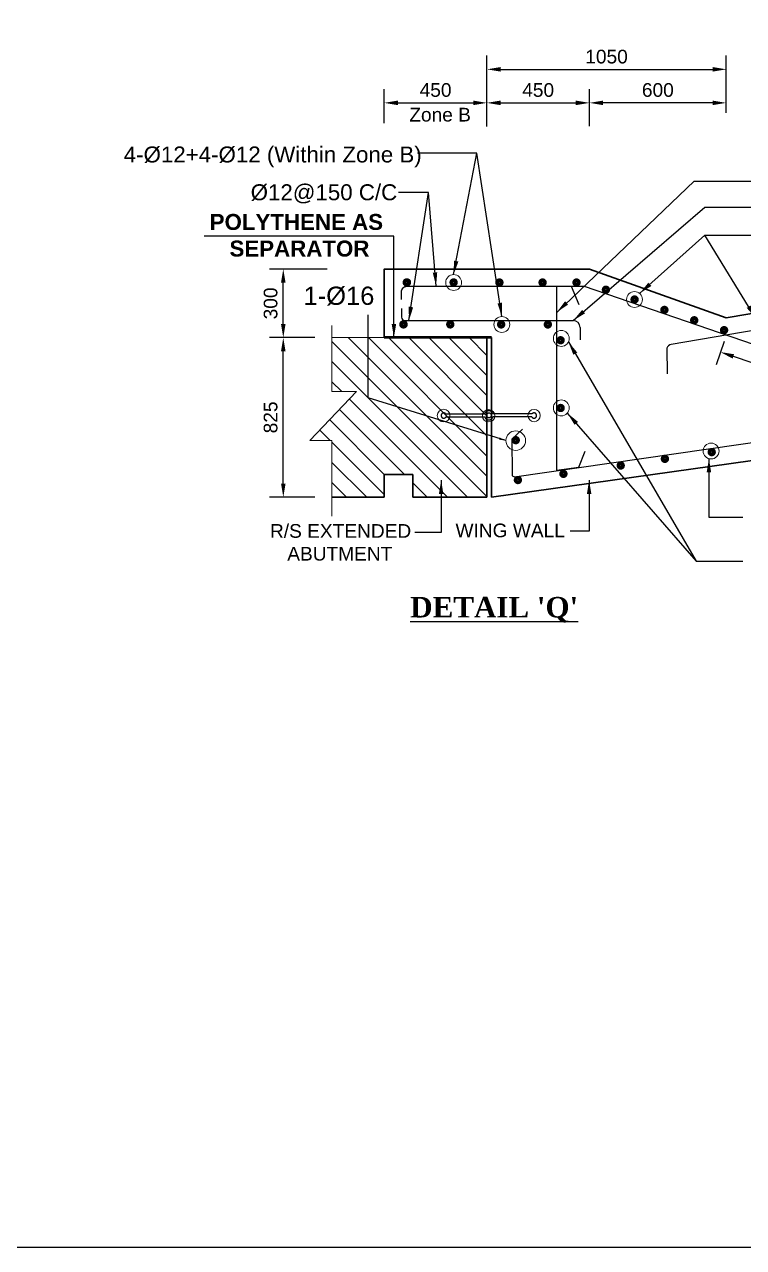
# Model space of a CAD drawing. Extents: x -358915 to 1258323, y -1667244 to -305611.
# Drawn here: x 734374 to 740683, y -1489454 to -1478726 of the extents above; entities that cross this region are included whole.
import ezdxf

# ---------------------------------------------------------------- set-up
doc = ezdxf.new("R2010")
doc.units = 0
doc.header["$LTSCALE"] = 300
doc.header["$MEASUREMENT"] = 0
doc.linetypes.add('ACAD_ISO03W100', pattern=[30, 12, -18])
doc.linetypes.add('DASHED2', pattern=[9.525, 6.35, -3.175])
doc.layers.get('0').update_dxf_attribs({"linetype": 'CONTINUOUS'})
doc.layers.get('DEFPOINTS').update_dxf_attribs({"linetype": 'CONTINUOUS'})
for name, color, linetype, lineweight in [('Dim', 7, 'CONTINUOUS', 9), ('Dimension', 8, 'CONTINUOUS', 18), ('ROD', 1, 'CONTINUOUS', 30)]:
    doc.layers.add(name, color=color, linetype=linetype, lineweight=lineweight)
for name, color, linetype in [('DOTTED', 240, 'DASHED2'), ('LINE', 7, 'CONTINUOUS'), ('REINF.', 1, 'CONTINUOUS'), ('TXT', 7, 'CONTINUOUS')]:
    doc.layers.add(name, color=color, linetype=linetype)
doc.styles.add('Arial', font='arial.ttf')
doc.styles.add('DIM', font='isocp3.shx')
doc.dimstyles.new('dim_60', dxfattribs={"dimtxt": 120, "dimasz": 120, "dimexe": 60, "dimexo": 60, "dimgap": 50, "dimtad": 1, "dimdec": 0, "dimzin": 0, "dimdsep": 46, "dimtxsty": 'DIM', "dimcen": 0.09, "dimclrd": 5, "dimclre": 5, "dimclrt": 7, "dimadec": 0, "dimazin": 0, "dimtfac": 1, "dimtdec": 0, "dimtmove": 0, "dimatfit": 3, "dimfxl": 1, "dimtolj": 1, "dimtzin": 0, "dimarcsym": 0})

# ---------------------------------------------------------------- blocks, each defined once
blk = doc.blocks.new('*D985')
at = {"layer": 'DEFPOINTS', "color": 0, "ltscale": 500, "transparency": 16777216}
for p in [(736645, -1481473), (736981, -1481473), (736981, -1482873)]:
    blk.add_point(p, dxfattribs=at)
at = {"layer": 'Dim', "color": 5, "lineweight": -2, "ltscale": 500, "transparency": 16777216}
for p, q in [((736921, -1481473), (736525, -1481473)), ((736645, -1482753), (736645, -1481593)), ((736921, -1482873), (736525, -1482873))]:
    blk.add_line(p, q, dxfattribs=at)
at = {"layer": 'Dim', "color": 5, "ltscale": 500, "transparency": 16777216}
for points in [[(736625, -1481593), (736665, -1481593), (736645, -1481473)], [(736625, -1482753), (736665, -1482753), (736645, -1482873)]]:
    blk.add_solid(points, dxfattribs=at)
at = {"layer": 'Dim', "color": 7, "ltscale": 500, "transparency": 16777216, "insert": (736534, -1482173), "char_height": 120, "attachment_point": 5, "rotation": 90, "style": 'Arial'}
blk.add_mtext('\\A1;825', dxfattribs=at)
blk = doc.blocks.new('*D986')
at = {"layer": 'DEFPOINTS', "color": 0, "ltscale": 500, "transparency": 16777216}
for p in [(736645, -1480872), (737091, -1480872), (736981, -1481473)]:
    blk.add_point(p, dxfattribs=at)
at = {"layer": 'Dim', "color": 5, "lineweight": -2, "ltscale": 500, "transparency": 16777216}
for p, q in [((737031, -1480872), (736525, -1480872)), ((736645, -1481353), (736645, -1480992)), ((736921, -1481473), (736525, -1481473))]:
    blk.add_line(p, q, dxfattribs=at)
at = {"layer": 'Dim', "color": 5, "ltscale": 500, "transparency": 16777216}
for points in [[(736625, -1480992), (736665, -1480992), (736645, -1480872)], [(736625, -1481353), (736665, -1481353), (736645, -1481473)]]:
    blk.add_solid(points, dxfattribs=at)
at = {"layer": 'Dim', "color": 7, "ltscale": 500, "transparency": 16777216, "insert": (736534, -1481173), "char_height": 120, "attachment_point": 5, "rotation": 90, "style": 'Arial'}
blk.add_mtext('\\A1;300', dxfattribs=at)
blk = doc.blocks.new('*D987')
at = {"layer": 'DEFPOINTS', "color": 0, "ltscale": 500, "transparency": 16777216}
for p in [(738431, -1479414), (737531, -1479652), (738431, -1479680)]:
    blk.add_point(p, dxfattribs=at)
at = {"layer": 'Dim', "color": 5, "lineweight": -2, "ltscale": 500, "transparency": 16777216}
for p, q in [((737531, -1479592), (737531, -1479294)), ((738431, -1479620), (738431, -1479294)), ((737651, -1479414), (738311, -1479414))]:
    blk.add_line(p, q, dxfattribs=at)
at = {"layer": 'Dim', "color": 5, "ltscale": 500, "transparency": 16777216}
for points in [[(737651, -1479394), (737651, -1479434), (737531, -1479414)], [(738311, -1479394), (738311, -1479434), (738431, -1479414)]]:
    blk.add_solid(points, dxfattribs=at)
at = {"layer": 'Dim', "color": 7, "ltscale": 500, "transparency": 16777216, "insert": (737981, -1479302), "char_height": 120, "attachment_point": 5, "style": 'Arial'}
blk.add_mtext('\\A1;450', dxfattribs=at)
blk = doc.blocks.new('*D988')
at = {"layer": 'DEFPOINTS', "color": 0, "ltscale": 500, "transparency": 16777216}
for p in [(739331, -1479414), (738431, -1479680), (739331, -1479678)]:
    blk.add_point(p, dxfattribs=at)
at = {"layer": 'Dim', "color": 5, "lineweight": -2, "ltscale": 500, "transparency": 16777216}
for p, q in [((738431, -1479620), (738431, -1479294)), ((739331, -1479618), (739331, -1479294)), ((738551, -1479414), (739211, -1479414))]:
    blk.add_line(p, q, dxfattribs=at)
at = {"layer": 'Dim', "color": 5, "ltscale": 500, "transparency": 16777216}
for points in [[(738551, -1479394), (738551, -1479434), (738431, -1479414)], [(739211, -1479394), (739211, -1479434), (739331, -1479414)]]:
    blk.add_solid(points, dxfattribs=at)
at = {"layer": 'Dim', "color": 7, "ltscale": 500, "transparency": 16777216, "insert": (738881, -1479302), "char_height": 120, "attachment_point": 5, "style": 'Arial'}
blk.add_mtext('\\A1;450', dxfattribs=at)
blk = doc.blocks.new('*D989')
at = {"layer": 'DEFPOINTS', "color": 0, "ltscale": 500, "transparency": 16777216}
for p in [(739331, -1479414), (740531, -1479561), (739331, -1479678)]:
    blk.add_point(p, dxfattribs=at)
at = {"layer": 'Dim', "color": 5, "lineweight": -2, "ltscale": 500, "transparency": 16777216}
for p, q in [((739331, -1479618), (739331, -1479294)), ((740531, -1479501), (740531, -1479294)), ((740411, -1479414), (739451, -1479414))]:
    blk.add_line(p, q, dxfattribs=at)
at = {"layer": 'Dim', "color": 5, "ltscale": 500, "transparency": 16777216}
for points in [[(739451, -1479394), (739451, -1479434), (739331, -1479414)], [(740411, -1479394), (740411, -1479434), (740531, -1479414)]]:
    blk.add_solid(points, dxfattribs=at)
at = {"layer": 'Dim', "color": 7, "ltscale": 500, "transparency": 16777216, "insert": (739931, -1479302), "char_height": 120, "attachment_point": 5, "style": 'Arial'}
blk.add_mtext('\\A1;600', dxfattribs=at)
blk = doc.blocks.new('*D990')
at = {"layer": 'DEFPOINTS', "color": 0, "ltscale": 500, "transparency": 16777216}
for p in [(740531, -1481451), (740480, -1481600), (741288, -1481710)]:
    blk.add_point(p, dxfattribs=at)
at = {"layer": 'Dim', "color": 5, "lineweight": -2, "ltscale": 500, "transparency": 16777216}
for p, q in [((740512, -1481508), (740442, -1481713)), ((741124, -1481820), (740594, -1481638)), ((741269, -1481767), (741198, -1481972))]:
    blk.add_line(p, q, dxfattribs=at)
at = {"layer": 'Dim', "color": 5, "ltscale": 500, "transparency": 16777216}
for points in [[(740600, -1481619), (740587, -1481657), (740480, -1481600)], [(741130, -1481801), (741117, -1481839), (741237, -1481859)]]:
    blk.add_solid(points, dxfattribs=at)
at = {"layer": 'Dim', "color": 7, "ltscale": 500, "transparency": 16777216, "insert": (740895, -1481624), "char_height": 120, "attachment_point": 5, "rotation": 341.0954, "style": 'Arial'}
blk.add_mtext('\\A1;500', dxfattribs=at)
blk = doc.blocks.new('*D992')
at = {"layer": 'DEFPOINTS', "color": 0, "ltscale": 500, "transparency": 16777216}
for p in [(740531, -1479120), (738431, -1479407), (740531, -1479407)]:
    blk.add_point(p, dxfattribs=at)
at = {"layer": 'Dim', "color": 5, "lineweight": -2, "ltscale": 500, "transparency": 16777216}
for p, q in [((738431, -1479347), (738431, -1479000)), ((740531, -1479347), (740531, -1479000)), ((738551, -1479120), (740411, -1479120))]:
    blk.add_line(p, q, dxfattribs=at)
at = {"layer": 'Dim', "color": 5, "ltscale": 500, "transparency": 16777216}
for points in [[(738551, -1479100), (738551, -1479140), (738431, -1479120)], [(740411, -1479100), (740411, -1479140), (740531, -1479120)]]:
    blk.add_solid(points, dxfattribs=at)
at = {"layer": 'Dim', "color": 7, "ltscale": 500, "transparency": 16777216, "insert": (739481, -1479009), "char_height": 120, "attachment_point": 5, "style": 'Arial'}
blk.add_mtext('\\A1;1050', dxfattribs=at)

msp = doc.modelspace()

# ---------------------------------------------------------------- hatches: boundary and pattern name
at = {"layer": 'Dim', "ltscale": 50}
h = msp.add_hatch(dxfattribs=at)
h.set_pattern_fill('ANSI31', color=8, scale=1000)
h.set_pattern_definition([(135, (6437268.08, -19772.36), (88.3883476, 88.3883476), [])])
h.paths.add_polyline_path([(737071.9, -1482873.1), (737071.3, -1482375.7), (736878.5, -1482375.7), (737288.7, -1481946.4), (737071.9, -1481946.4), (737071.9, -1481473.1), (738431, -1481473.1), (738431, -1482873.1), (737781, -1482873.1), (737781, -1482673.1), (737531, -1482673.1), (737531, -1482873.1)])

# ---------------------------------------------------------------- linework, layer by layer
at = {"color": 1, "lineweight": 15}
for centre, radius in [((738051.4, -1482156.9), 55.7), ((738447, -1482158.6), 54.3), ((738844.9, -1482156.9), 54.3)]:
    msp.add_circle(centre, radius, dxfattribs=at)
at = {"layer": 'Dim', "ltscale": 50}
msp.add_lwpolyline([(737071.9, -1481365.7), (737071.9, -1481946.4), (737288.7, -1481946.4), (736878.5, -1482375.7), (737071.3, -1482375.7), (737072.1, -1483039.5)], dxfattribs=at)
at = {"layer": 'Dim', "color": 13, "lineweight": 50, "ltscale": 50}
msp.add_lwpolyline([(738471, -1481473.1), (737531.3, -1481473.1)], dxfattribs=at)
at = {"layer": 'Dim', "ltscale": 50}
for centre, radius in [((738139.2, -1480989.3), 69.5), ((739726.7, -1481138.9), 69.5), ((738562, -1481357.8), 69.5), ((739083.7, -1481480.2), 69.5), ((739083.7, -1482089.7), 69.5), ((738684.3, -1482376.6), 85.9), ((740398.1, -1482468.2), 69.5)]:
    msp.add_circle(centre, radius, dxfattribs=at)
at = {"layer": 'Dimension', "color": 0, "lineweight": 30, "ltscale": 2}
for p, q in [((740531.2, -1481298.9), (741486.7, -1481136.1)), ((738431, -1481473.1), (738431, -1482873.1)), ((738431, -1481656.9), (738431, -1482873.1)), ((738471, -1482873.1), (741708.5, -1482417.7)), ((737531, -1482673.1), (737531, -1482873.1)), ((737781, -1482673.1), (737531, -1482673.1)), ((737781, -1482673.1), (737781, -1482873.1)), ((737531, -1482873.1), (737071.9, -1482873.1)), ((738431, -1482873.1), (737781, -1482873.1))]:
    msp.add_line(p, q, dxfattribs=at)
for points in [[(737531.3, -1481470.4), (737531.3, -1480872.4), (739331.2, -1480872.4), (740531.2, -1481298.9)], [(738471, -1481473.1), (738471, -1481473.1), (738471, -1482873.1)]]:
    msp.add_lwpolyline(points, dxfattribs=at)
at = {"layer": 'DOTTED', "color": 7}
for p, q in [((738069.1, -1482141, 0), (738095.1, -1482141, 0)), ((738094.9, -1482141, 0), (738412.2, -1482141)), ((738802.4, -1482141, 0), (738484.6, -1482141)), ((738828.1, -1482141, 0), (738802.1, -1482141, 0)), ((738071.9, -1482168.8, 0), (738412.2, -1482168.8)), ((738825.3, -1482168.8, 0), (738484.6, -1482168.8))]:
    msp.add_line(p, q, dxfattribs=at)
at = {"layer": 'DOTTED', "color": 0, "linetype": 'ACAD_ISO03W100', "lineweight": 20, "ltscale": 100}
msp.add_lwpolyline([(737071.9, -1481473.1), (738471, -1481473.1)], dxfattribs=at)
at = {"layer": 'DOTTED', "color": 7}
msp.add_circle((738448.4, -1482154.9), 21.6, dxfattribs=at)
for centre, radius, start, end in [((738052.6, -1482156.7, 0), 22.8, 43.48746, 327.84316), ((738448.4, -1482153), 38.1, 18.39905, 161.60095), ((738844.6, -1482156.7, 0), 22.8, 212.15684, 136.51254), ((738448.4, -1482156.8), 38.1, 198.39905, 341.60095)]:
    msp.add_arc(centre, radius, start, end, dxfattribs=at)
at = {"layer": 'LINE'}
msp.add_lwpolyline([(755693.4, -1489454.2), (726841.1, -1489454.2), (726841.1, -1469051.5), (755693.4, -1469051.5)], close=True, dxfattribs=at)
at = {"layer": 'REINF.'}
for p, q in [((737681.3, -1481218.6), (737681.3, -1481293.1)), ((741511.9, -1481283.9), (740047.8, -1481533.5)), ((737711.3, -1481323.1), (739188.8, -1481323.1)), ((739248.8, -1481383.1), (739248.8, -1481492.1)), ((740009.4, -1481565.2), (740013.2, -1481790.5)), ((738674.8, -1482693), (741680.4, -1482258.9)), ((738649.8, -1482362.9), (738651.9, -1482673.3))]:
    msp.add_line(p, q, dxfattribs=at)
msp.add_lwpolyline([(737681.3, -1481137.7), (737681.3, -1481072.4, -0.4142136), (737731.3, -1481022.4), (739284.3, -1481022.4), (741270.6, -1481702.6, 0.1945188), (741307.1, -1481710.9), (741483.2, -1481682.1)], format="xyb", dxfattribs=at)
for points in [[(739234.2, -1482612.2), (739043.5, -1482639.7), (739043.5, -1481022.4), (739169.5, -1481022.4), (739237.7, -1481182.7)], [(738743.8, -1482274.9), (738649.8, -1482362.9)], [(739290.2, -1482472.6), (739234.2, -1482612.2)]]:
    msp.add_lwpolyline(points, dxfattribs=at)
for centre, radius, start, end in [((737711.3, -1481293.1), 30, 180, 270), ((739188.8, -1481383.1), 60, 0, 90), ((740056.2, -1481582.8), 50, 99.6732, 159.40193), ((738671.9, -1482673.2), 20, 180.38777, 278.21836)]:
    msp.add_arc(centre, radius, start, end, dxfattribs=at)
at = {"layer": 'ROD', "const_width": 39.3}
for points in [[(737711.7, -1480983.5, 1), (737743.7, -1480994.5, 1)], [(737714.3, -1480983.2, 1), (737746.2, -1480994.3, 1)], [(738123.2, -1480983.7, 1), (738155.2, -1480994.8, 1)], [(738525.1, -1480984, 1), (738557, -1480995, 1)], [(738904, -1480984.3, 1), (738936, -1480995.3, 1)], [(739201.5, -1480984.5, 1), (739233.4, -1480995.5, 1)], [(739459.5, -1481047.4, 1), (739491.4, -1481058.5, 1)], [(739710.7, -1481133.4, 1), (739742.7, -1481144.4, 1)], [(739972.5, -1481224.5, 1), (740004.4, -1481235.5, 1)], [(740234.2, -1481315.6, 1), (740266.2, -1481326.7, 1)], [(737682.4, -1481351.6, 1), (737714.4, -1481362.6, 1)], [(737716.9, -1481351.8, -1), (737685, -1481362.8, -1)], [(738094, -1481351.8, 1), (738125.9, -1481362.8, 1)], [(738540.5, -1481352.1, 1), (738572.5, -1481363.1, 1)], [(738950.1, -1481352.3, 1), (738982, -1481363.3, 1)], [(740496, -1481402.1, 1), (740527.9, -1481413.1, 1)], [(739062.2, -1481490.7, 1), (739094.2, -1481501.7, 1)], [(739062.2, -1482084.9, 1), (739094.2, -1482095.9, 1)], [(738667.4, -1482373, 1), (738701.2, -1482372.5, 1)], [(740387.6, -1482471.9, 1), (740419.5, -1482482.9, 1)], [(739589.3, -1482589.6, 1), (739621.2, -1482600.6, 1)], [(739977.1, -1482530.9, 1), (740009, -1482541.9, 1)], [(738687.4, -1482716.7, 1), (738719.3, -1482727.8, 1)], [(739086.5, -1482662.6, 1), (739118.5, -1482673.6, 1)]]:
    msp.add_lwpolyline(points, format="xyb", close=True, dxfattribs=at)

# ---------------------------------------------------------------- texts
at = {"layer": 'TXT', "color": 0, "attachment_point": 4, "style": 'Arial'}
for s, insert, char_height, width in [('Zone B', (737750.5, -1479518.4), 120, 1538.547), ('\\pxqc;{\\fArial|b1|i0|c0|p34;\\C6;POLYTHENE AS\\P SEPARATOR }', (734970.8, -1480576.2), 140, 3577.842), ('\\pi629.9;R/S EXTENDED \\P\\pi781.4;ABUTMENT', (735898.5, -1483269.7), 120, 2481.421), ('WING WALL', (738155.9, -1483165), 120, 1538.547)]:
    msp.add_mtext(s, dxfattribs=dict(at, insert=insert, char_height=char_height, width=width))
at = {"layer": 'TXT', "color": 0, "style": 'Arial'}
for s, insert, char_height, attachment_point in [('4-%%C12+4-%%C12 (Within Zone B)', (735245.4, -1479887.9), 140, 4), ('%%C12@150 C/C', (736358.9, -1480212.3), 140, 4), ('1-%%C16 ', (737443.9, -1481108.9), 160, 6)]:
    msp.add_mtext(s, dxfattribs=dict(at, insert=insert, char_height=char_height, attachment_point=attachment_point))
at = {"layer": 'TXT', "color": 0, "insert": (738495.6, -1483860.1), "char_height": 64, "width": 1815.58, "attachment_point": 5}
msp.add_mtext("{\\fTimes New Roman|b1|i0|c0|p18;\\H2.813x;\\L\\C6;DETAIL 'Q'}", dxfattribs=at)

# ---------------------------------------------------------------- dimensions: what is measured, and where the dimension line sits
at = {"layer": 'Dim', "ltscale": 500}
for base, p1, p2, angle, text, picture, middle in [((740531.2, -1479120.4), (738431.3, -1479407.3), (740531.2, -1479407.3), 180, '1050', '*D992', (739481.2, -1479009.2)), ((738431.3, -1479413.6), (737531.3, -1479652.2), (738431.3, -1479679.6), 180, '450', '*D987', (737981.3, -1479302.3)), ((739331.2, -1479413.6), (738431.3, -1479679.6), (739331.2, -1479678.4), 180, '450', '*D988', (738881.2, -1479302.3)), ((739331.2, -1479413.6), (740531.2, -1479561.4), (739331.2, -1479678.4), 0, '600', '*D989', (739931.2, -1479302.3)), ((736645.1, -1480872.4), (736981.3, -1481473.1), (737091.4, -1480872.4), 90, '300', '*D986', (736533.8, -1481172.7)), ((740480.4, -1481599.5), (741288.1, -1481710.3), (740531.2, -1481451.1), 161.09538, '500', '*D990', (740894.9, -1481623.9))]:
    dim = msp.add_linear_dim(base=base, p1=p1, p2=p2, angle=angle, text=text, dimstyle='dim_60', override={"dimexe": 120, "dimtxsty": 'Arial', "dimfxl": 120}, dxfattribs=at)
    dim.commit()
    dim.dimension.update_dxf_attribs({"geometry": picture, "text_midpoint": middle})
dim = msp.add_linear_dim(base=(736645.1, -1481473.1), p1=(736981.1, -1482873.1), p2=(736981.3, -1481473.1), angle=90, text='825', dimstyle='dim_60', override={"dimexe": 120, "dimtxsty": 'Arial', "dimfxl": 120}, dxfattribs=at)
dim.commit()
dim.dimension.update_dxf_attribs({"geometry": '*D985', "text_midpoint": (736645.1, -1482173.1), "dimtype": 160})

# ---------------------------------------------------------------- leaders
msp.add_leader([(738598.4, -1482376.6), (737391, -1482002.7), (737391, -1481273.5)], dimstyle='dim_60', override={"dimasz": 60}, dxfattribs=at)
at = {"layer": 'LINE'}
for points in [[(738139.2, -1480919.8), (738344, -1479855.8), (737822.5, -1479855.8)], [(738562, -1481288.4), (738344, -1479855.8), (737822.5, -1479855.8)], [(739043.5, -1481251.4), (740250.8, -1480101.5), (740987.1, -1480101.5)], [(737985.7, -1481022.4), (737917.6, -1480200.5), (737656.8, -1480200.5)], [(737747.1, -1481323.1), (737917.6, -1480200.5), (737656.8, -1480200.5)], [(739188.8, -1481323.1), (740343.9, -1480327.5), (741032.6, -1480327.5)], [(737615.5, -1481473.1), (737615.5, -1480583), (735952.1, -1480583)], [(739771.3, -1481085.6), (740343.9, -1480575.6), (741025.1, -1480575.6)], [(740790.3, -1481304), (740343.9, -1480575.6)], [(739146.4, -1481510), (740265.8, -1483435.3), (740675.2, -1483435.3)], [(739136.8, -1482134.6), (740265.8, -1483435.3)], [(740379.2, -1482535), (740379.2, -1483046.9), (740676.9, -1483046.9)], [(738029.9, -1482724.3), (738029.9, -1483181.3), (737798.3, -1483181.3)], [(739328.2, -1482724.3), (739328.2, -1483171.5), (739160.4, -1483171.5)]]:
    msp.add_leader(points, dimstyle='dim_60', dxfattribs=at)

doc.saveas('drawing.dxf')
